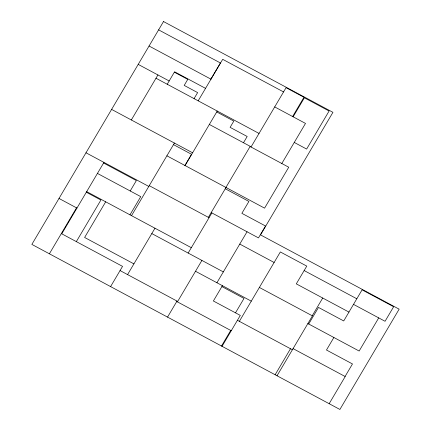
<?xml version="1.0" encoding="UTF-8"?>
<svg xmlns="http://www.w3.org/2000/svg" width="431" height="431" viewBox="0 0 431 431"><rect width="100%" height="100%" fill="white"/><g stroke="black" fill="none" stroke-linecap="round" stroke-linejoin="round"><path stroke-width="0.65" d="M49.387 253.794L76.535 207.844M61.757 233.807L103.946 162.401M131.331 119.969L157.929 74.951M167.223 84.25L174.587 71.783L205.544 88.366M76.341 241.619L100.908 200.032L86.329 192.221M105.687 201.81L84.621 237.465L133.906 263.874M130.216 190.981L136.368 180.562L103.591 162.999M194.063 98.629L197.624 92.6L184.204 85.413L187.765 79.385L174.345 72.198M129.984 214.832L140.743 196.622L97.438 173.418M210.883 79.132L220.424 62.98L158.608 29.858M198.179 100.832L222.698 59.327L283.555 91.932M131.53 215.656L174.42 143.054M110.595 286.593L122.539 266.374L61.331 233.58M184.926 165.472L191.531 154.293L173.494 144.627M185.066 165.547L217.262 111.058M127.571 274.595L154.971 228.22M243.488 142.747L247.184 136.492L230.111 127.35L233.807 121.095L216.734 111.952M225.919 187.437L250.201 146.341L209.347 124.451M208.372 217.343L226.011 187.485M188.158 253.056L211.869 212.925M251.02 147.009L286.06 87.698L303.968 97.293L292.611 116.515M167.54 317.103L177.006 301.08M177.427 301.867L201.907 260.426M293.139 116.801L304.378 97.783L329.09 111.026L306.624 149.061L294.265 142.44M281.815 163.511L305.498 123.422L274.703 106.92M216.922 282.747L247.044 231.77M222.423 285.688L213.383 300.989L240.299 315.411L222.046 346.308M235.498 312.836L244.011 298.43L221.895 286.583M221.507 346.018L230.72 330.421M239.356 321.337L280.344 251.952L306.775 266.116L296.286 283.862L348.954 312.082M275.129 374.749L290.494 348.738M312.233 315.767L322.717 298.02M277.031 375.767L312.416 315.869L259.376 287.45M308.704 324.01L318.498 307.432L343.717 320.95L362.094 289.842L393.643 306.743L385.055 321.278L353.506 304.372M333.874 337.495L326.472 350.02L352.477 363.953L345.075 376.484M378.725 317.889L359.147 351.033L307.869 323.557M329.165 403.696L345.204 376.549L293.069 348.62M149.067 46.009L210.969 79.175M138.206 64.386L169.162 80.969M155.995 78.232L259.036 133.438M250.099 146.518L288.743 167.223L264.569 208.146L166.889 155.806M111.613 109.404L192.603 152.795M225.257 188.756L248.908 201.428L241.872 213.329L265.523 226L258.487 237.901L211.195 212.564M149.25 185.664L209.046 217.703M85.984 152.779L148.792 186.434M304.151 270.555L356.814 298.775M239.771 244.075L274.127 262.484M86.679 191.628L191.326 247.696M151.804 233.58L223.333 271.902M195.502 271.266L251.278 301.15M59.004 198.454L76.96 208.076M237.411 320.292L292.396 349.757M120.06 270.571L177.674 301.441M176.753 301.506L231.258 330.712M163.516 21.55L31.856 244.404L339.897 409.45L399.144 309.167L260.523 234.895L332.942 112.324L163.516 21.55"/></g></svg>
